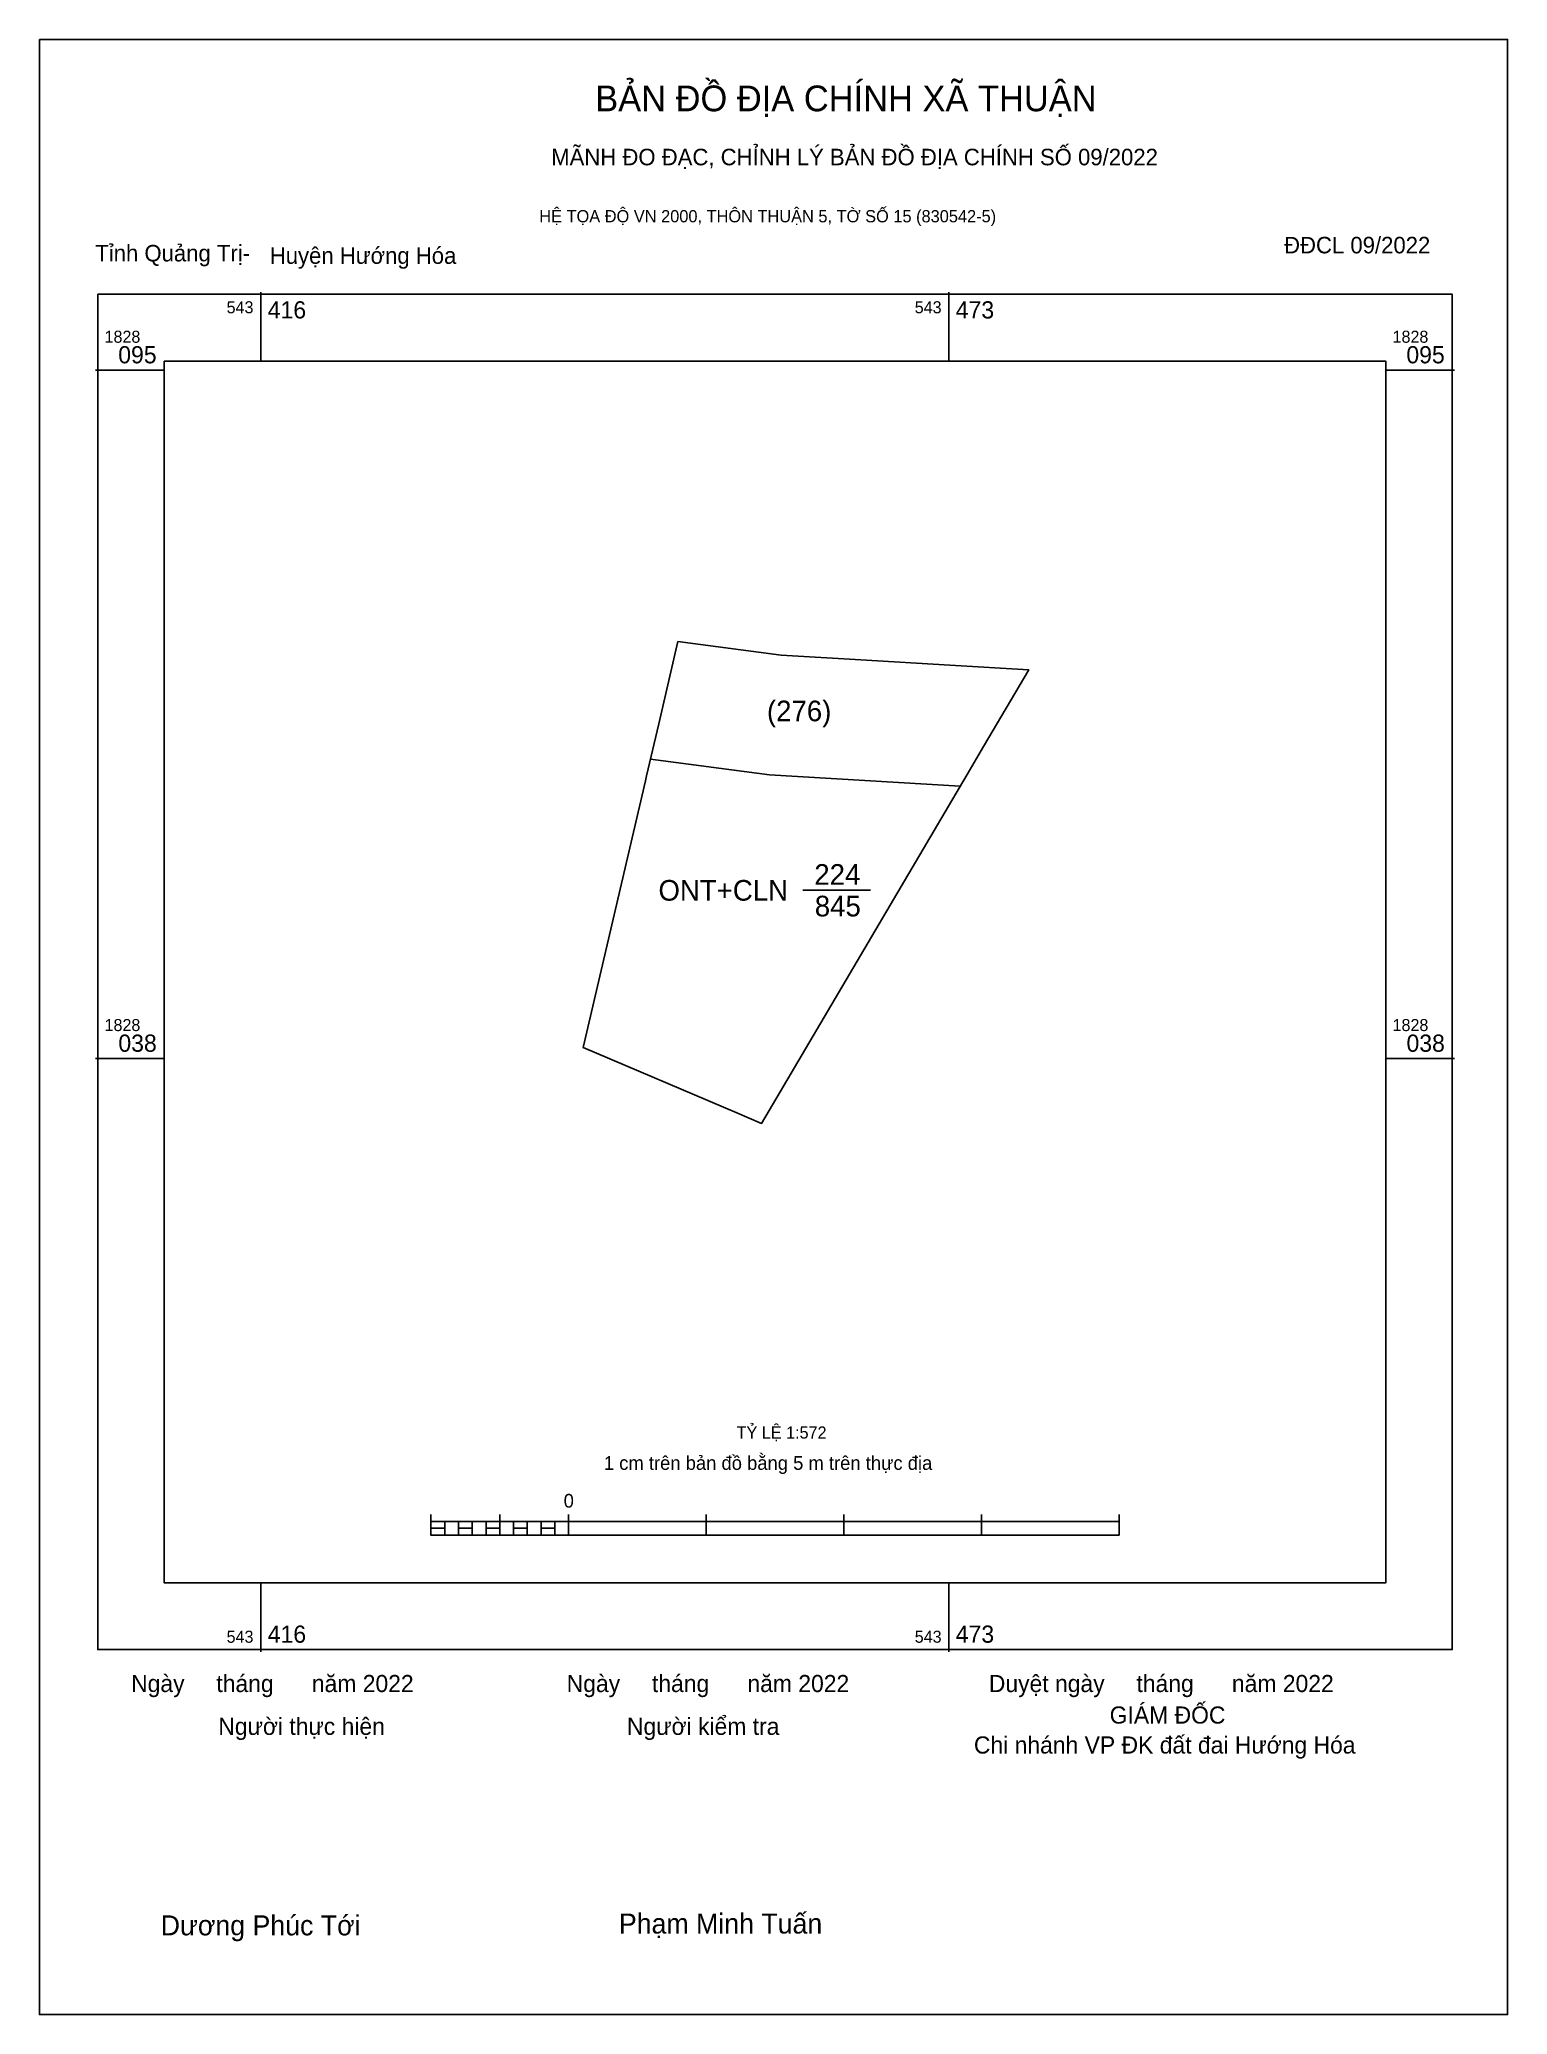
# Model space of a CAD drawing. Extents: x 543398 to 543520, y 1827959 to 1828123.
import ezdxf

# ---------------------------------------------------------------- set-up
doc = ezdxf.new("R2010")
doc.units = 0
for name, color, linetype in [('Level 10', 7, 'Continuous'), ('Level 13', 7, 'Continuous'), ('Level 15', 7, 'Continuous'), ('Level 6', 7, 'Continuous'), ('Level 62', 7, 'Continuous'), ('Level 63', 7, 'Continuous'), ('Level 9', 7, 'Continuous')]:
    doc.layers.add(name, color=color, linetype=linetype)

msp = doc.modelspace()

# ---------------------------------------------------------------- linework, layer by layer
at = {"layer": 'Level 10'}
msp.add_lwpolyline([(543451.33, 1828072.7), (543459.9, 1828071.57), (543466.53, 1828071.18), (543473.94, 1828070.74), (543480.5, 1828070.35), (543476.75, 1828063.97), (543475.37, 1828061.64), (543458.29, 1828032.65), (543456.22, 1828033.53), (543443.45, 1828038.95), (543448.62, 1828061.12), (543448.72, 1828061.53), (543449.73, 1828065.86)], close=True, dxfattribs=at)
msp.add_lwpolyline([(543449.04, 1828062.91), (543458.95, 1828061.61), (543474.8, 1828060.67)], dxfattribs=at)
at = {"layer": 'Level 15'}
msp.add_lwpolyline([(543398.24, 1828122.74), (543520.31, 1828122.74), (543520.31, 1827958.58), (543398.24, 1827958.58)], close=True, dxfattribs=at)
at = {"layer": 'Level 62'}
msp.add_lwpolyline([(543408.62, 1828096.01), (543510.18, 1828096.01), (543510.18, 1827994.45), (543408.62, 1827994.45)], close=True, dxfattribs=at)
at = {"layer": 'Level 63'}
for p, q in [((543416.65, 1828101.73), (543416.65, 1828096.01)), ((543473.86, 1828101.73), (543473.86, 1828096.01)), ((543402.9, 1828095.25), (543408.62, 1828095.25)), ((543510.18, 1828095.25), (543515.9, 1828095.25)), ((543402.9, 1828038.03), (543408.62, 1828038.03)), ((543510.18, 1828038.03), (543515.9, 1828038.03)), ((543430.79, 1828000.14), (543430.79, 1827998.42)), ((543430.79, 1827999.56), (543488.01, 1827999.56)), ((543431.94, 1827999.56), (543431.94, 1827998.42)), ((543433.08, 1827999.56), (543433.08, 1827998.42)), ((543434.23, 1827999.56), (543434.23, 1827998.42)), ((543435.37, 1827999.56), (543435.37, 1827998.42)), ((543436.51, 1828000.14), (543436.51, 1827998.42)), ((543436.51, 1827999.56), (543436.51, 1827998.42)), ((543437.66, 1827999.56), (543437.66, 1827998.42)), ((543438.8, 1827999.56), (543438.8, 1827998.42)), ((543439.95, 1827999.56), (543439.95, 1827998.42)), ((543441.09, 1827999.56), (543441.09, 1827998.42)), ((543442.24, 1828000.14), (543442.24, 1827998.42)), ((543442.24, 1827999.56), (543442.24, 1827998.42)), ((543453.68, 1828000.14), (543453.68, 1827998.42)), ((543465.12, 1828000.14), (543465.12, 1827998.42)), ((543476.56, 1828000.14), (543476.56, 1827998.42)), ((543488.01, 1828000.14), (543488.01, 1827998.42)), ((543430.79, 1827998.42), (543488.01, 1827998.42)), ((543416.65, 1827994.45), (543416.65, 1827988.73)), ((543473.86, 1827994.45), (543473.86, 1827988.73))]:
    msp.add_line(p, q, dxfattribs=at)
for points in [[(543403.08, 1828101.56), (543515.72, 1828101.56), (543515.72, 1827988.91), (543403.08, 1827988.91)], [(543430.79, 1827998.99), (543431.94, 1827998.99), (543431.94, 1827998.42), (543430.79, 1827998.42)], [(543430.79, 1827998.99), (543431.94, 1827998.99), (543431.94, 1827998.42), (543430.79, 1827998.42)], [(543433.08, 1827998.99), (543434.23, 1827998.99), (543434.23, 1827998.42), (543433.08, 1827998.42)], [(543435.37, 1827998.99), (543436.51, 1827998.99), (543436.51, 1827998.42), (543435.37, 1827998.42)], [(543437.66, 1827998.99), (543438.8, 1827998.99), (543438.8, 1827998.42), (543437.66, 1827998.42)], [(543439.95, 1827998.99), (543441.09, 1827998.99), (543441.09, 1827998.42), (543439.95, 1827998.42)]]:
    msp.add_lwpolyline(points, close=True, dxfattribs=at)
at = {"layer": 'Level 9'}
msp.add_line((543461.72, 1828052.02), (543467.34, 1828052.02), dxfattribs=at)

# ---------------------------------------------------------------- texts
at = {"layer": 'Level 13'}
for s, p in [('(276)', (543458.73, 1828066.07)), ('224', (543462.67, 1828052.48)), ('ONT+CLN', (543449.71, 1828051.16)), ('845', (543462.71, 1828049.85))]:
    msp.add_text(s, height=1.716, dxfattribs=at).set_placement(p)
at = {"layer": 'Level 6'}
msp.add_text('TỶ LỆ 1:572', height=1.0058, dxfattribs=at).set_placement((543456.21, 1828006.45))
at = {"layer": 'Level 63'}
for s, height, p in [('BẢN ĐỒ ĐỊA CHÍNH XÃ THUẬN', 2.1419, (543444.45, 1828116.77)), ('MÃNH ĐO ĐẠC, CHỈNH LÝ BẢN ĐỒ ĐỊA CHÍNH SỐ 09/2022', 1.3744, (543440.79, 1828112.28)), ('HỆ TỌA ĐỘ VN 2000, THÔN THUẬN 5, TỜ SỐ 15 (830542-5)', 1.0174, (543439.8, 1828107.54)), ('543', 1.001, (543413.8, 1828099.98)), ('416', 1.43, (543417.22, 1828099.55)), ('543', 1.001, (543471.02, 1828099.98)), ('473', 1.43, (543474.43, 1828099.55)), ('1828', 1.001, (543403.65, 1828097.53)), ('1828', 1.001, (543510.75, 1828097.53)), ('095', 1.43, (543404.79, 1828095.82)), ('095', 1.43, (543511.9, 1828095.82)), ('1828', 1.001, (543403.65, 1828040.32)), ('038', 1.43, (543404.8, 1828038.6)), ('1828', 1.001, (543510.75, 1828040.32)), ('038', 1.43, (543511.91, 1828038.6)), ('1 cm trên bản đồ bằng 5 m trên thực địa', 1.1443, (543445.17, 1828003.85)), ('0', 1.14, (543441.83, 1828000.71)), ('416', 1.43, (543417.22, 1827989.48)), ('473', 1.43, (543474.43, 1827989.48)), ('543', 1.001, (543413.8, 1827989.48)), ('543', 1.001, (543471.02, 1827989.48)), ('Ngày     tháng      năm 2022', 1.4237, (543405.86, 1827985.38)), ('Ngày     tháng      năm 2022', 1.4237, (543442.08, 1827985.38)), ('Duyệt ngày     tháng      năm 2022', 1.4237, (543477.18, 1827985.38)), ('GIÁM ĐỐC', 1.424, (543487.23, 1827982.76)), ('Người thực hiện', 1.4237, (543413.11, 1827981.82)), ('Người kiểm tra', 1.4237, (543447.09, 1827981.82)), ('Chi nhánh VP ĐK đất đai Hướng Hóa', 1.4237, (543475.94, 1827980.27)), ('Dương Phúc Tới', 1.6606, (543408.32, 1827965.16)), ('Phạm Minh Tuấn', 1.6606, (543446.42, 1827965.31))]:
    msp.add_text(s, height=height, dxfattribs=at).set_placement(p)
at = {"layer": 'Level 9'}
for s, p in [('Tỉnh Quảng Trị-', (543402.88, 1828104.29)), ('ĐĐCL 09/2022', (543501.73, 1828104.96)), ('Huyện Hướng Hóa', (543417.39, 1828104.09))]:
    msp.add_text(s, height=1.3744, dxfattribs=at).set_placement(p)

doc.saveas('drawing.dxf')
